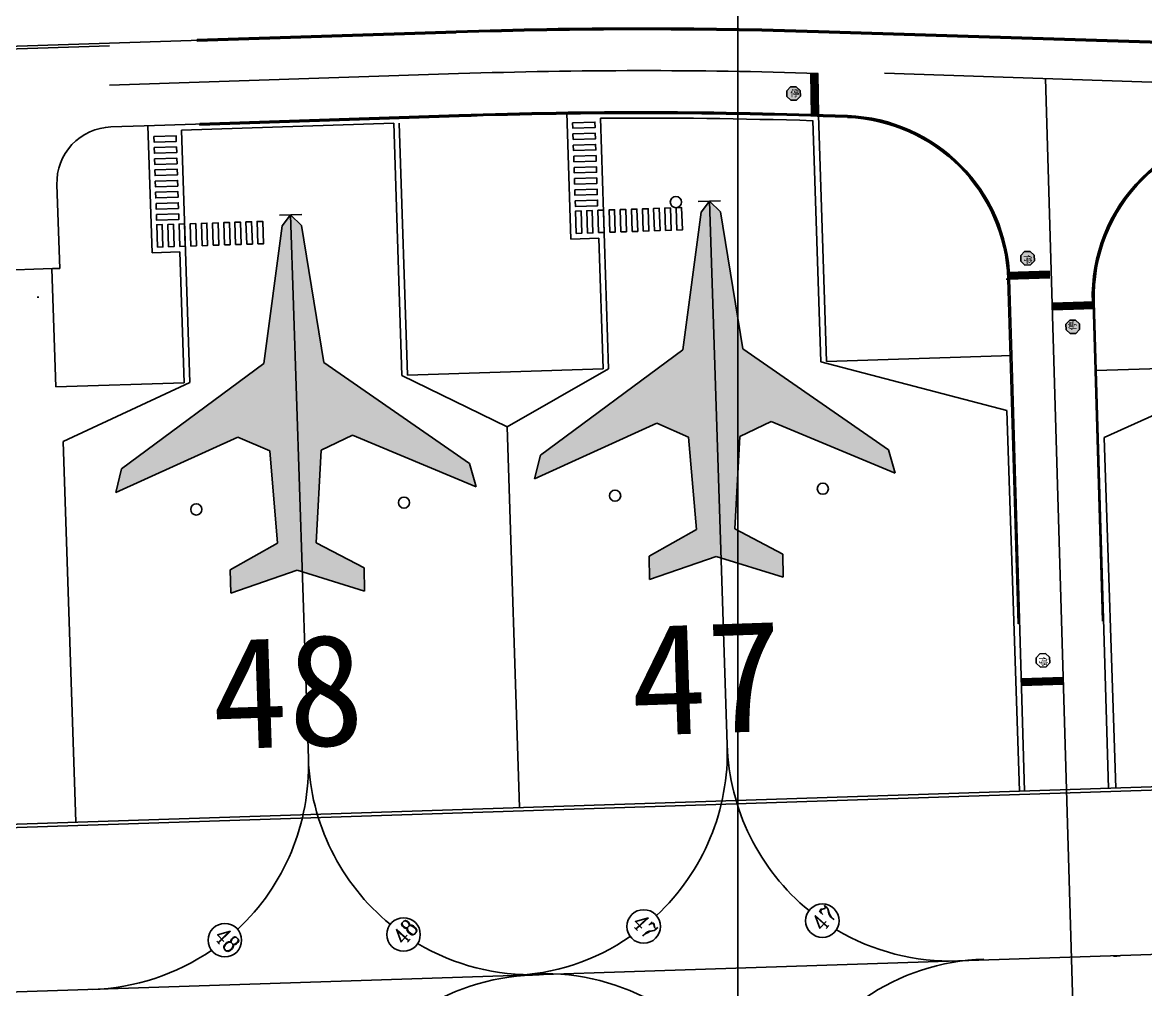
# Model space of a CAD drawing. Extents: x 71210 to 87171, y -11349 to 219.
# Drawn here: x 75460 to 76465, y -3918 to -3053 of the extents above; entities that cross this region are included whole.
import ezdxf

# ---------------------------------------------------------------- set-up
doc = ezdxf.new("R2010")
doc.units = 0
doc.layers.add('建築', color=7, linetype='Continuous')
doc.layers.add('文字', color=6, linetype='Continuous')
doc.styles.add('TC_T1', font='romanc.shx', dxfattribs={"width": 0.8, "bigfont": '@chineset.shx'})
doc.styles.add('細明體', font='')
doc.styles.get('細明體').set_extended_font_data('細明體')

msp = doc.modelspace()

# ---------------------------------------------------------------- hatches: boundary and pattern name
at = {"layer": '建築', "ltscale": 1000}
h = msp.add_hatch(color=256, dxfattribs=at)
h.paths.add_polyline_path([(75616, -3068.4), (75616, -3069.1), (75848, -3061.5, -0.008158), (76012.3, -3058.7), (76012.3, -3058, 0.008158), (75847.9, -3060.7)])
h.paths.add_polyline_path([(75848, -3062.2, -0.008158), (76012.3, -3059.5), (76012.3, -3058.7, 0.008158), (75848, -3061.5), (75616, -3069.1), (75616.1, -3069.9)])
h = msp.add_hatch(color=256, dxfattribs=at)
h.paths.add_polyline_path([(76172.1, -3060.5, 0.007933), (76012.3, -3058), (76012.3, -3058.7, -0.007933), (76172.1, -3061.2), (76378.4, -3067.7), (76378.4, -3067)])
h.paths.add_polyline_path([(76172.1, -3061.2, 0.007933), (76012.3, -3058.7), (76012.3, -3059.5, -0.007933), (76172.1, -3062), (76378.4, -3068.5), (76378.4, -3067.7)])
h = msp.add_hatch(color=256, dxfattribs=at)
h.paths.add_polyline_path([(76378.4, -3067.7), (76378.4, -3068.5), (76812.9, -3082.1), (76812.9, -3081.4)])
h.paths.add_polyline_path([(76378.4, -3067), (76378.4, -3067.7), (76812.9, -3081.4), (76812.9, -3080.6)])
h = msp.add_hatch(color=256, dxfattribs=at)
h.dxf.hatch_style = 1
h.paths.add_polyline_path([(76143.8, -3114.2), (76143.8, -3119.2), (76147.4, -3122.7), (76152.4, -3122.6), (76155.9, -3119), (76155.8, -3114), (76152.2, -3110.5), (76147.2, -3110.6)])
h.paths.add_polyline_path([(76361.5, -3257.9), (76356.5, -3258), (76353.1, -3261.7), (76353.2, -3266.7), (76356.9, -3270.1), (76361.9, -3269.9), (76365.3, -3266.3), (76365.2, -3261.3)])
h.paths.add_polyline_path([(76397.3, -3331.5), (76402.3, -3331.4), (76405.8, -3327.7), (76405.6, -3322.7), (76402, -3319.3), (76397, -3319.5), (76393.5, -3323.1), (76393.7, -3328.1)])
h.paths.add_polyline_path([(76602.7, -3096.5), (76602.8, -3091.5), (76599.4, -3087.9), (76594.4, -3087.9), (76590.8, -3091.3), (76590.7, -3096.3), (76594.1, -3099.9), (76599.1, -3100)])
h = msp.add_hatch(color=256, dxfattribs=at)
h.paths.add_polyline_path([(76024.2, -3134.5), (76024.2, -3133.8, 0.008757), (75850.4, -3136.4), (75793.6, -3138.3), (75793.6, -3139.1), (75850.5, -3137.2, -0.008757)])
h.paths.add_polyline_path([(76024.2, -3133.8), (76024.2, -3133, 0.008757), (75850.4, -3135.7), (75793.6, -3137.6), (75793.6, -3138.3), (75850.4, -3136.4, -0.008757)])
h = msp.add_hatch(color=256, dxfattribs=at)
h.paths.add_polyline_path([(76024.2, -3133), (76024.2, -3133.8, -0.008757), (76198, -3137.2), (76198, -3137.2), (76198, -3136.4, 0.008757)])
h.paths.add_polyline_path([(76024.2, -3133.8), (76024.2, -3134.5, -0.008757), (76198, -3137.9), (76198, -3137.2, 0.008757)])
h = msp.add_hatch(color=256, dxfattribs=at)
h.paths.add_polyline_path([(75793.6, -3138.3), (75793.6, -3137.6), (75618.5, -3143.3), (75618.5, -3144.1)])
h.paths.add_polyline_path([(75793.6, -3139.1), (75793.6, -3138.3), (75618.5, -3144.1), (75618.5, -3144.8)])
h = msp.add_hatch(color=256, dxfattribs=at)
h.paths.add_polyline_path([(76198, -3137.2), (76198, -3137.9, -0.394875), (76341.6, -3282.7), (76342.4, -3282.7, 0.394875)])
h.paths.add_polyline_path([(76198, -3136.4), (76198, -3137.2, -0.394875), (76342.4, -3282.7), (76343.1, -3282.6, 0.394875)])
h = msp.add_hatch(color=256, dxfattribs=at)
h.paths.add_polyline_path([(76572.7, -3148.9), (76572.7, -3148.1, 0.432129), (76417.3, -3303.2), (76418, -3303.2, -0.432129)])
h.paths.add_polyline_path([(76572.6, -3149.6), (76572.7, -3148.9, 0.432129), (76418, -3303.2), (76418.8, -3303.2, -0.432129)], flags=17)
for points in [[(76074.5, -3212.9), (76084.3, -3222.5), (76104.4, -3345.1), (76234.7, -3435.4), (76240.7, -3456.3), (76129.9, -3410.1), (76101.8, -3423.5), (76097.3, -3506.3), (76140.3, -3528.7), (76140.6, -3549.5), (76080.4, -3531), (76020.9, -3551.4), (76020.5, -3530.6), (76062.8, -3506.8), (76055.8, -3424.2), (76027.3, -3411.7), (75918, -3461.3), (75923.3, -3440.3), (76050.7, -3345.9), (76067, -3222.8)], [(75699.7, -3225.2), (75709.5, -3234.8), (75729.6, -3357.4), (75859.9, -3447.8), (75865.9, -3468.6), (75755.1, -3422.4), (75727, -3435.8), (75722.5, -3518.6), (75765.5, -3541.1), (75765.8, -3561.9), (75705.7, -3543.3), (75646.1, -3563.7), (75645.7, -3542.9), (75688, -3519.1), (75681, -3436.5), (75652.5, -3424), (75543.2, -3473.6), (75548.5, -3452.6), (75675.9, -3358.2), (75692.2, -3235.1)]]:
    msp.add_hatch(color=256, dxfattribs=at).paths.add_polyline_path(points)
h = msp.add_hatch(color=256, dxfattribs=at)
h.paths.add_polyline_path([(76342.4, -3282.7), (76341.6, -3282.7), (76346.4, -3444), (76347.1, -3444)])
h.paths.add_polyline_path([(76343.1, -3282.6), (76342.4, -3282.7), (76347.1, -3444), (76347.9, -3443.9)])
h = msp.add_hatch(color=256, dxfattribs=at)
h.paths.add_polyline_path([(76418, -3303.2), (76417.3, -3303.2), (76420.9, -3427.4), (76421.7, -3427.4)])
h.paths.add_polyline_path([(76418.8, -3303.2), (76418, -3303.2), (76421.7, -3427.4), (76422.4, -3427.4)])
h = msp.add_hatch(color=256, dxfattribs=at)
h.paths.add_polyline_path([(76422.4, -3427.4), (76421.7, -3427.4), (76425.6, -3561.7), (76426.4, -3561.7)])
h.paths.add_polyline_path([(76421.7, -3427.4), (76420.9, -3427.4), (76424.9, -3561.7), (76425.6, -3561.7)])
h = msp.add_hatch(color=256, dxfattribs=at)
h.paths.add_polyline_path([(76347.1, -3444), (76346.4, -3444), (76350.7, -3591.2), (76351.4, -3591.1)])
h.paths.add_polyline_path([(76347.9, -3443.9), (76347.1, -3444), (76351.4, -3591.1), (76352.2, -3591.1)])
h = msp.add_hatch(color=256, dxfattribs=at)
h.paths.add_polyline_path([(76426.4, -3561.7), (76425.6, -3561.7), (76426.4, -3588.7), (76427.1, -3588.6)])
h.paths.add_polyline_path([(76425.6, -3561.7), (76424.9, -3561.7), (76425.6, -3588.7), (76426.4, -3588.7)])
h = msp.add_hatch(color=256, dxfattribs=at)
h.paths.add_polyline_path([(76442.2, -3888.3), (76442.2, -3887.6), (76435.9, -3887.8), (76436, -3888.5)])
h.paths.add_polyline_path([(76442.2, -3888.3), (76436, -3888.5), (76436, -3889.3), (76442.2, -3889.1)])

# ---------------------------------------------------------------- linework, layer by layer
for p, q in [((75236.6, -3081.5, -12.7), (75848.7, -3061.3, -12.7)), ((75616, -3068.4, -12.7), (75847.9, -3060.7, -12.7)), ((75616, -3069.1, -12.7), (75848, -3061.5, -12.7)), ((75616, -3069.1, -12.7), (75848, -3061.5, -12.7)), ((75616, -3069.1, -12.7), (75848, -3061.5, -12.7)), ((75616, -3069.1, -12.7), (75848, -3061.5, -12.7)), ((75616.1, -3069.9, -12.7), (75848, -3062.2, -12.7)), ((76012.3, -3059.5, -12.7), (76012.3, -3058, -12.7)), ((76172.1, -3060.5, -12.7), (77605.8, -3105.5, -12.7)), ((76172.1, -3061.2, -12.7), (77605.8, -3106.3, -12.7)), ((76172.1, -3062, -12.7), (77605.7, -3107, -12.7)), ((76172.9, -3061, -12.7), (77606.5, -3106.1, -12.7)), ((75269.6, -3082.3, -12.7), (75537.7, -3074, -12.7)), ((75616.1, -3069.9, -12.7), (75616, -3068.4, -12.7)), ((76378.4, -3068.5, -12.7), (76378.4, -3067, -12.7)), ((75537.7, -3109.1, -12.7), (75850, -3098.8, -12.7)), ((76166, -3136.2, -12.7), (76165.4, -3098.7, -12.7)), ((76166.5, -3136.1, -12.7), (76165.9, -3098.7, -12.7)), ((76167, -3136.1, -12.7), (76166.4, -3098.6, -12.7)), ((76167.5, -3136.1, -12.7), (76166.9, -3098.6, -12.7)), ((76168, -3136.1, -12.7), (76167.4, -3098.6, -12.7)), ((76168.5, -3136.1, -12.7), (76167.9, -3098.6, -12.7)), ((76169, -3136.1, -12.7), (76168.4, -3098.6, -12.7)), ((76169.5, -3136.1, -12.7), (76168.9, -3098.6, -12.7)), ((76170, -3136.1, -12.7), (76169.4, -3098.6, -12.7)), ((76170.5, -3136.1, -12.7), (76169.9, -3098.6, -12.7)), ((76171, -3136.1, -12.7), (76170.4, -3098.6, -12.7)), ((76171.5, -3136.1, -12.7), (76170.9, -3098.6, -12.7)), ((76172, -3136.1, -12.7), (76171.4, -3098.6, -12.7)), ((76231.3, -3098.5, -12.7), (77605.3, -3143.6, -12.7)), ((76375.4, -3103.2, -12.7), (76447, -5541.1, -12.7)), ((76147.2, -3110.6, -12.7), (76143.8, -3114.2, -12.7)), ((76143.8, -3114.2, -12.7), (76143.8, -3119.2, -12.7)), ((76152.2, -3110.5, -12.7), (76147.2, -3110.6, -12.7)), ((76155.8, -3114, -12.7), (76152.2, -3110.5, -12.7)), ((76155.9, -3119, -12.7), (76155.8, -3114, -12.7)), ((76143.8, -3119.2, -12.7), (76147.4, -3122.7, -12.7)), ((76147.4, -3122.7, -12.7), (76152.4, -3122.6, -12.7)), ((76152.4, -3122.6, -12.7), (76155.9, -3119, -12.7)), ((75946.8, -3134, -12.7), (75950.5, -3246.9, -12.7)), ((76024.2, -3134.5, -12.7), (76024.2, -3133, -12.7)), ((75538.9, -3146.5, -12.7), (75568.6, -3145.6, -12.7)), ((75568.6, -3145.6, -12.7), (75798.3, -3138, -12.7)), ((75572, -3145.5, -12.7), (75575.7, -3259.3, -12.7)), ((75602.1, -3149.5, -12.7), (75792, -3143.2, -12.7)), ((75618.5, -3143.3, -12.7), (75850.4, -3135.7, -12.7)), ((75618.5, -3144.1, -12.7), (75850.4, -3136.4, -12.7)), ((75618.5, -3144.1, -12.7), (75850.4, -3136.4, -12.7)), ((75618.5, -3144.1, -12.7), (75850.4, -3136.4, -12.7)), ((75618.5, -3144.1, -12.7), (75850.4, -3136.4, -12.7)), ((75618.5, -3144.1, -12.7), (75849.2, -3136.5, -12.7)), ((75618.5, -3144.1, -12.7), (75849.2, -3136.5, -12.7)), ((75618.5, -3144.1, -12.7), (75849.2, -3136.5, -12.7)), ((75618.5, -3144.1, -12.7), (75849.2, -3136.5, -12.7)), ((75618.5, -3144.8, -12.7), (75850.5, -3137.2, -12.7)), ((75618.5, -3143.3, -12.7), (75618.5, -3144.8, -12.7)), ((75792, -3143.2, -12.7), (75799.4, -3369, -12.7)), ((75793.6, -3139.1, -12.7), (75793.6, -3137.6, -12.7)), ((75797, -3143, -12.7), (75804.4, -3368.8, -12.7)), ((75798.3, -3138, -12.7), (75851.2, -3136.3, -12.7)), ((75977, -3138.7, -12.7), (75984.3, -3362.9, -12.7)), ((76167.1, -3140.9, -12.7), (76174.2, -3356.7, -12.7)), ((76172, -3136.1, -12.7), (76179.2, -3356.5, -12.7)), ((76198, -3137.9, -12.7), (76198, -3136.4, -12.7)), ((75602.1, -3149.5, -12.7), (75609.5, -3375.2, -12.7)), ((75493.1, -3273.1, -12.7), (75490.6, -3198.2, -12.7)), ((76064.5, -3213.2, -12.7), (76084.5, -3212.5, -12.7)), ((76067, -3222.8, -12.7), (76074.5, -3212.9, -12.7)), ((76074.5, -3212.9, -12.7), (76090.4, -3699.6, -12.7)), ((76074.5, -3212.9, -12.7), (76084.3, -3222.5, -12.7)), ((75689.7, -3225.5, -12.7), (75709.7, -3224.8, -12.7)), ((75692.2, -3235.1, -12.7), (75699.7, -3225.2, -12.7)), ((75699.7, -3225.2, -12.7), (75715.6, -3711.9, -12.7)), ((75699.7, -3225.2, -12.7), (75709.5, -3234.8, -12.7)), ((76050.7, -3345.9, -12.7), (76067, -3222.8, -12.7)), ((76084.3, -3222.5, -12.7), (76104.4, -3345.1, -12.7)), ((75675.9, -3358.2, -12.7), (75692.2, -3235.1, -12.7)), ((75709.5, -3234.8, -12.7), (75729.6, -3357.4, -12.7)), ((75950.5, -3246.9, -12.7), (75975.5, -3246.1, -12.7)), ((75975.5, -3246.1, -12.7), (75979.3, -3363.1, -12.7)), ((75575.7, -3259.3, -12.7), (75600.7, -3258.4, -12.7)), ((75600.7, -3258.4, -12.7), (75604.5, -3375.4, -12.7)), ((76356.5, -3258, -12.7), (76353.1, -3261.7, -12.7)), ((76353.1, -3261.7, -12.7), (76353.2, -3266.7, -12.7)), ((76361.5, -3257.9, -12.7), (76356.5, -3258, -12.7)), ((76365.2, -3261.3, -12.7), (76361.5, -3257.9, -12.7)), ((76365.3, -3266.3, -12.7), (76365.2, -3261.3, -12.7)), ((75193.2, -3283, -12.7), (75486.7, -3273.3, -12.7)), ((75489.6, -3379.1, -12.7), (75486.1, -3273.4, -12.7)), ((75486.7, -3273.3, -12.7), (75493.1, -3273.1, -12.7)), ((76378.9, -3275.6, -12.7), (76341.5, -3276.7, -12.7)), ((76379, -3276.1, -12.7), (76341.5, -3277.2, -12.7)), ((76353.2, -3266.7, -12.7), (76356.9, -3270.1, -12.7)), ((76356.9, -3270.1, -12.7), (76361.9, -3269.9, -12.7)), ((76361.9, -3269.9, -12.7), (76365.3, -3266.3, -12.7)), ((76341.6, -3282.7, -12.7), (76340.1, -3282.7, -12.7)), ((76379, -3276.6, -12.7), (76341.5, -3277.7, -12.7)), ((76379, -3277.1, -12.7), (76341.5, -3278.2, -12.7)), ((76379, -3277.6, -12.7), (76341.5, -3278.7, -12.7)), ((76379, -3278.1, -12.7), (76341.5, -3279.2, -12.7)), ((76379, -3278.6, -12.7), (76341.5, -3279.7, -12.7)), ((76379, -3279.1, -12.7), (76341.6, -3280.2, -12.7)), ((76379.1, -3279.6, -12.7), (76341.6, -3280.7, -12.7)), ((76379.1, -3280.1, -12.7), (76341.6, -3281.2, -12.7)), ((76379.1, -3280.6, -12.7), (76341.6, -3281.7, -12.7)), ((76379.1, -3281.1, -12.7), (76341.6, -3282.2, -12.7)), ((76379.1, -3281.6, -12.7), (76341.6, -3282.7, -12.7)), ((76341.6, -3282.7, -12.7), (76379.1, -3281.6, -12.7)), ((76341.6, -3282.7, -12.7), (76350.7, -3591.2, -12.7)), ((76343.1, -3282.5, -12.7), (76345.2, -3351, -12.7)), ((75472.8, -3299, -12.7), (75474.3, -3298.9, -12.7)), ((76418.8, -3303, -12.7), (76381.3, -3304.2, -12.7)), ((76418.8, -3303.5, -12.7), (76381.3, -3304.7, -12.7)), ((76418.8, -3304, -12.7), (76381.3, -3305.2, -12.7)), ((76418.8, -3304.5, -12.7), (76381.3, -3305.7, -12.7)), ((76418.8, -3305, -12.7), (76381.4, -3306.2, -12.7)), ((76418.9, -3305.5, -12.7), (76381.4, -3306.7, -12.7)), ((76418.9, -3306, -12.7), (76381.4, -3307.2, -12.7)), ((76418, -3303.2, -12.7), (76426.4, -3588.7, -12.7)), ((76418.8, -3303, -12.7), (76420.6, -3364.6, -12.7)), ((76418.9, -3306.5, -12.7), (76381.4, -3307.7, -12.7)), ((76418.9, -3307, -12.7), (76381.4, -3308.2, -12.7)), ((76418.9, -3307.5, -12.7), (76381.4, -3308.7, -12.7)), ((76418.9, -3308, -12.7), (76381.5, -3309.2, -12.7)), ((76418.9, -3308.5, -12.7), (76381.5, -3309.7, -12.7)), ((76419, -3309, -12.7), (76381.5, -3310.2, -12.7)), ((76397, -3319.5, -12.7), (76393.5, -3323.1, -12.7)), ((76393.5, -3323.1, -12.7), (76393.7, -3328.1, -12.7)), ((76402, -3319.3, -12.7), (76397, -3319.5, -12.7)), ((76405.6, -3322.7, -12.7), (76402, -3319.3, -12.7)), ((76405.8, -3327.7, -12.7), (76405.6, -3322.7, -12.7)), ((76393.7, -3328.1, -12.7), (76397.3, -3331.5, -12.7)), ((76397.3, -3331.5, -12.7), (76402.3, -3331.4, -12.7)), ((76402.3, -3331.4, -12.7), (76405.8, -3327.7, -12.7)), ((75923.3, -3440.3, -12.7), (76050.7, -3345.9, -12.7)), ((76104.4, -3345.1, -12.7), (76234.7, -3435.4, -12.7)), ((76340.7, -3400.2, -12.7), (76174.2, -3356.7, -12.7)), ((76179.2, -3356.5, -12.7), (76345.2, -3351, -12.7)), ((76345.2, -3351, -12.7), (76356.6, -3740.9, -12.7)), ((75548.5, -3452.6, -12.7), (75675.9, -3358.2, -12.7)), ((75729.6, -3357.4, -12.7), (75859.9, -3447.8, -12.7)), ((75804.4, -3368.8, -12.7), (75979.3, -3363.1, -12.7)), ((75893.5, -3414.9, -12.7), (75984.3, -3362.9, -12.7)), ((76540.8, -3360.6, -12.7), (76420.6, -3364.6, -12.7)), ((76420.6, -3364.6, -12.7), (76431.6, -3738.4, -12.7)), ((76427.8, -3424.4, -12.7), (76570.8, -3359.6, -12.7)), ((75604.5, -3375.4, -12.7), (75489.6, -3379.1, -12.7)), ((75496.2, -3428, -12.7), (75609.5, -3375.2, -12.7)), ((75893.5, -3414.9, -12.7), (75799.4, -3369, -12.7)), ((76351.9, -3741, -12.7), (76340.7, -3400.2, -12.7)), ((75893.5, -3414.9, -12.7), (75904.7, -3755.7, -12.7)), ((76027.3, -3411.7, -12.7), (75918, -3461.3, -12.7)), ((76055.8, -3424.2, -12.7), (76027.3, -3411.7, -12.7)), ((76129.9, -3410.1, -12.7), (76101.8, -3423.5, -12.7)), ((76240.7, -3456.3, -12.7), (76129.9, -3410.1, -12.7)), ((75652.5, -3424, -12.7), (75543.2, -3473.6, -12.7)), ((75681, -3436.5, -12.7), (75652.5, -3424, -12.7)), ((75755.1, -3422.4, -12.7), (75727, -3435.8, -12.7)), ((75865.9, -3468.6, -12.7), (75755.1, -3422.4, -12.7)), ((76062.8, -3506.8, -12.7), (76055.8, -3424.2, -12.7)), ((76101.8, -3423.5, -12.7), (76097.3, -3506.3, -12.7)), ((76427.8, -3424.4, -12.7), (76438.1, -3738.2, -12.7)), ((75496.2, -3428, -12.7), (75507.4, -3768.8, -12.7)), ((75688, -3519.1, -12.7), (75681, -3436.5, -12.7)), ((75727, -3435.8, -12.7), (75722.5, -3518.6, -12.7)), ((76234.7, -3435.4, -12.7), (76240.7, -3456.3, -12.7)), ((76420.9, -3427.4, -12.7), (76422.4, -3427.4, -12.7)), ((75918, -3461.3, -12.7), (75923.3, -3440.3, -12.7)), ((76346.4, -3444, -12.7), (76347.9, -3443.9, -12.7)), ((75543.2, -3473.6, -12.7), (75548.5, -3452.6, -12.7)), ((75859.9, -3447.8, -12.7), (75865.9, -3468.6, -12.7)), ((76020.5, -3530.6, -12.7), (76062.8, -3506.8, -12.7)), ((76097.3, -3506.3, -12.7), (76140.3, -3528.7, -12.7)), ((75645.7, -3542.9, -12.7), (75688, -3519.1, -12.7)), ((75722.5, -3518.6, -12.7), (75765.5, -3541.1, -12.7)), ((76020.9, -3551.4, -12.7), (76020.5, -3530.6, -12.7)), ((76080.4, -3531, -12.7), (76020.9, -3551.4, -12.7)), ((76140.6, -3549.5, -12.7), (76080.4, -3531, -12.7)), ((76140.3, -3528.7, -12.7), (76140.6, -3549.5, -12.7)), ((75646.1, -3563.7, -12.7), (75645.7, -3542.9, -12.7)), ((75705.7, -3543.3, -12.7), (75646.1, -3563.7, -12.7)), ((75765.8, -3561.9, -12.7), (75705.7, -3543.3, -12.7)), ((75765.5, -3541.1, -12.7), (75765.8, -3561.9, -12.7)), ((76424.9, -3561.7, -12.7), (76426.4, -3561.7, -12.7)), ((76370.3, -3617.9, -12.7), (76366.9, -3621.5, -12.7)), ((76375.3, -3617.7, -12.7), (76370.3, -3617.9, -12.7)), ((76378.9, -3621.1, -12.7), (76375.3, -3617.7, -12.7)), ((76366.9, -3621.5, -12.7), (76367, -3626.5, -12.7)), ((76367, -3626.5, -12.7), (76370.7, -3629.9, -12.7)), ((76375.7, -3629.8, -12.7), (76379.1, -3626.1, -12.7)), ((76379.1, -3626.1, -12.7), (76378.9, -3621.1, -12.7)), ((76370.7, -3629.9, -12.7), (76375.7, -3629.8, -12.7)), ((76353.6, -3640.3, -12.7), (76391.1, -3639.1, -12.7)), ((76353.7, -3640.8, -12.7), (76391.1, -3639.6, -12.7)), ((76353.7, -3641.3, -12.7), (76391.2, -3640.1, -12.7)), ((76353.7, -3641.8, -12.7), (76391.2, -3640.6, -12.7)), ((76353.7, -3642.3, -12.7), (76391.2, -3641.1, -12.7)), ((76353.7, -3642.8, -12.7), (76391.2, -3641.6, -12.7)), ((76353.7, -3643.3, -12.7), (76391.2, -3642.1, -12.7)), ((76353.8, -3643.8, -12.7), (76391.2, -3642.6, -12.7)), ((76353.8, -3644.3, -12.7), (76391.3, -3643.1, -12.7)), ((76353.8, -3644.8, -12.7), (76391.3, -3643.6, -12.7)), ((76353.8, -3645.3, -12.7), (76391.3, -3644.1, -12.7)), ((76353.8, -3645.8, -12.7), (76391.3, -3644.6, -12.7)), ((76353.8, -3646.3, -12.7), (76391.3, -3645.1, -12.7)), ((75146.8, -3780.6, -12.7), (78668.7, -3665, -12.7)), ((75146.9, -3783.6, -12.7), (78668.8, -3668, -12.7)), ((75151.7, -3930.5, -12.7), (78981.4, -3804.8, -12.7))]:
    msp.add_line(p, q, dxfattribs=at)
at = {"layer": '建築', "linetype": 'Continuous', "elevation": -12.7}
for points in [[(75952.1, -3142.7), (75952.3, -3147.7), (75972.2, -3147.1), (75972.1, -3142.1)], [(75577.3, -3155), (75577.5, -3160), (75597.4, -3159.4), (75597.3, -3154.4)], [(75952.4, -3152.7), (75952.6, -3157.7), (75972.6, -3157.1), (75972.4, -3152.1)], [(75577.6, -3165), (75577.8, -3170), (75597.8, -3169.4), (75597.6, -3164.4)], [(75952.7, -3162.7), (75952.9, -3167.7), (75972.9, -3167.1), (75972.7, -3162.1)], [(75577.9, -3175), (75578.1, -3180), (75598.1, -3179.4), (75597.9, -3174.4)], [(75953.1, -3172.7), (75953.2, -3177.7), (75973.2, -3177.1), (75973.1, -3172.1)], [(75578.3, -3185), (75578.4, -3190), (75598.4, -3189.4), (75598.3, -3184.4)], [(75953.4, -3182.7), (75953.6, -3187.7), (75973.6, -3187.1), (75973.4, -3182.1)], [(75578.6, -3195), (75578.8, -3200), (75598.8, -3199.4), (75598.6, -3194.4)], [(75953.7, -3192.7), (75953.9, -3197.7), (75973.9, -3197.1), (75973.7, -3192.1)], [(75578.9, -3205), (75579.1, -3210), (75599.1, -3209.4), (75598.9, -3204.4)], [(75954.1, -3202.7), (75954.2, -3207.7), (75974.2, -3207.1), (75974, -3202.1)], [(75579.3, -3215), (75579.4, -3220), (75599.4, -3219.4), (75599.2, -3214.4)], [(75954.4, -3212.7), (75954.6, -3217.7), (75974.5, -3217), (75974.4, -3212)], [(75579.6, -3225), (75579.8, -3230), (75599.7, -3229.4), (75599.6, -3224.4)], [(75955.3, -3241.8), (75960.3, -3241.6), (75959.7, -3221.6), (75954.7, -3221.8)], [(75965.3, -3241.5), (75970.3, -3241.3), (75969.7, -3221.3), (75964.7, -3221.5)], [(75975.3, -3241.1), (75980.3, -3241), (75979.7, -3221), (75974.7, -3221.1)], [(75985.3, -3240.8), (75990.3, -3240.6), (75989.7, -3220.6), (75984.7, -3220.8)], [(75995.3, -3240.5), (76000.3, -3240.3), (75999.7, -3220.3), (75994.7, -3220.5)], [(76005.3, -3240.1), (76010.3, -3240), (76009.7, -3220), (76004.7, -3220.2)], [(76015.3, -3239.8), (76020.3, -3239.6), (76019.7, -3219.7), (76014.7, -3219.8)], [(76025.3, -3239.5), (76030.3, -3239.3), (76029.6, -3219.3), (76024.6, -3219.5)], [(76035.3, -3239.2), (76040.3, -3239), (76039.6, -3219), (76034.6, -3219.2)], [(76045.3, -3238.8), (76050.3, -3238.7), (76049.6, -3218.7), (76044.6, -3218.8)], [(75580.5, -3254.1), (75585.5, -3253.9), (75584.9, -3233.9), (75579.9, -3234.1)], [(75590.5, -3253.8), (75595.5, -3253.6), (75594.9, -3233.6), (75589.9, -3233.8)], [(75600.5, -3253.4), (75605.5, -3253.3), (75604.9, -3233.3), (75599.9, -3233.4)], [(75610.5, -3253.1), (75615.5, -3252.9), (75614.9, -3233), (75609.9, -3233.1)], [(75620.5, -3252.8), (75625.5, -3252.6), (75624.9, -3232.6), (75619.9, -3232.8)], [(75630.5, -3252.4), (75635.5, -3252.3), (75634.9, -3232.3), (75629.9, -3232.5)], [(75640.5, -3252.1), (75645.5, -3252), (75644.9, -3232), (75639.9, -3232.1)], [(75650.5, -3251.8), (75655.5, -3251.6), (75654.8, -3231.6), (75649.8, -3231.8)], [(75660.5, -3251.5), (75665.5, -3251.3), (75664.8, -3231.3), (75659.8, -3231.5)], [(75670.5, -3251.1), (75675.5, -3251), (75674.8, -3231), (75669.8, -3231.1)]]:
    msp.add_lwpolyline(points, close=True, dxfattribs=at)
at = {"layer": '建築', "ltscale": 1000}
for centre, radius in [((76044.5, -3213.8, -12.7), 5), ((76176, -3470.3, -12.7), 5), ((75990.1, -3476.5, -12.7), 5), ((75615.3, -3488.8, -12.7), 5), ((75801.2, -3482.7, -12.7), 5), ((76015.7, -3862, -12.7), 15), ((76175.6, -3856.9, -12.7), 15), ((76175.6, -3856.9, -12.7), 15), ((75800.8, -3869.2, -12.7), 15), ((75800.8, -3869.2, -12.7), 15), ((75640.9, -3874.3, -12.7), 15)]:
    msp.add_circle(centre, radius, dxfattribs=at)
for centre, radius, start, end in [((76013.9, -8096.2, -12.7), 5038.2, 88.2005, 91.8881), ((76013.9, -8096.2, -12.7), 5037.5, 88.2005, 91.8881), ((76013.9, -8096.2, -12.7), 5036.8, 88.2005, 91.8881), ((76014.7, -8096.1, -12.7), 5037.5, 88.2005, 91.8881), ((76014.7, -8096.1, -12.7), 5000, 88.2005, 91.8881), ((76013.9, -8096.2, -12.7), 4963.2, 87.8742, 91.8881), ((76013.9, -8096.2, -12.7), 4962.5, 87.8742, 91.8881), ((76013.9, -8096.2, -12.7), 4961.8, 87.8742, 91.8881), ((76014.7, -8096.1, -12.7), 4962.5, 90.8016, 91.8881), ((76014.7, -8096.1, -12.7), 4962.5, 88.1836, 90.8016), ((76014.7, -8096.1, -12.7), 4957.5, 88.2378, 90.436), ((76014.7, -8096.1, -12.7), 4962.5, 87.8742, 88.1836), ((76192.4, -3287.1, -12.7), 150.8, 1.6828, 87.8742), ((76192.4, -3287.1, -12.7), 150, 1.6828, 87.8742), ((76192.4, -3287.1, -12.7), 149.2, 1.6828, 87.8742), ((76193.2, -3286.9, -12.7), 150, 1.6828, 87.8742), ((75540.6, -3196.5, -12.7), 50, 91.8881, 181.8881), ((76567.9, -3298.8, -12.7), 150.8, 88.2005, 181.6828), ((76567.9, -3298.8, -12.7), 150, 88.2005, 181.6828), ((76568.7, -3298.6, -12.7), 150, 88.2005, 181.6828), ((76567.9, -3298.8, -12.7), 149.2, 88.2005, 181.6828), ((75890.5, -3706.2, -12.7), 200, 313.0683, 1.8808), ((76290.3, -3693, -12.7), 200, 181.8808, 230.7127), ((75515.7, -3718.5, -12.7), 200, 313.0683, 1.8808), ((75915.5, -3705.3, -12.7), 200, 181.8808, 230.7127), ((76290.3, -3693, -12.7), 200, 239.3091, 271.8808), ((75915.5, -3705.3, -12.7), 200, 239.3091, 271.8808), ((75890.5, -3706.2, -12.7), 200, 271.8808, 304.4702), ((75515.7, -3718.5, -12.7), 200, 271.8808, 304.4702), ((76326.6, -4091.1, -12.7), 200, 91.8803, 124.4525), ((75922.8, -4105.5, -12.7), 200, 91.8803, 124.4525), ((75926.8, -4104.2, -12.7), 200, 59.3269, 91.8813)]:
    msp.add_arc(centre, radius, start, end, dxfattribs=at)
at = {"layer": '文字'}
msp.add_line((76099.8, -4601.4, 18.8), (76099.8, -2089.3, 47.1), dxfattribs=at)

# ---------------------------------------------------------------- texts
at = {"layer": '建築', "ltscale": 1000}
for s, height, rotation, style, p in [('停', 6, 271.2064, 'TC_T1', (76147.1, -3112.3, -12.7)), ('停', 6, 181.9108, 'TC_T1', (76363.5, -3261.2, -12.7)), ('停', 6, 2.0174, 'TC_T1', (76395.4, -3328.2, -12.7)), ('47', 100, 1.9297, '細明體', (76005.5, -3691.4, 24.8)), ('48', 100, 1.9297, '細明體', (75630.7, -3703.7, 24.8)), ('停', 6, 182.0174, 'TC_T1', (76377.3, -3621, -12.7))]:
    msp.add_text(s, height=height, rotation=rotation, dxfattribs=dict(at, style=style)).set_placement(p)
at = {"layer": '建築', "ltscale": 1000, "style": 'TC_T1', "width": 0.8}
for s, rotation, p in [('47', 47.9795, (76175.9, -3867.2, -12.7)), ('48', 47.9795, (75801.1, -3879.5, -12.7)), ('47', 313.7066, (76004.4, -3859.7, -12.7)), ('48', 313.7066, (75630.5, -3871.8, -12.7))]:
    msp.add_text(s, height=15, rotation=rotation, dxfattribs=at).set_placement(p)

doc.saveas('drawing.dxf')
